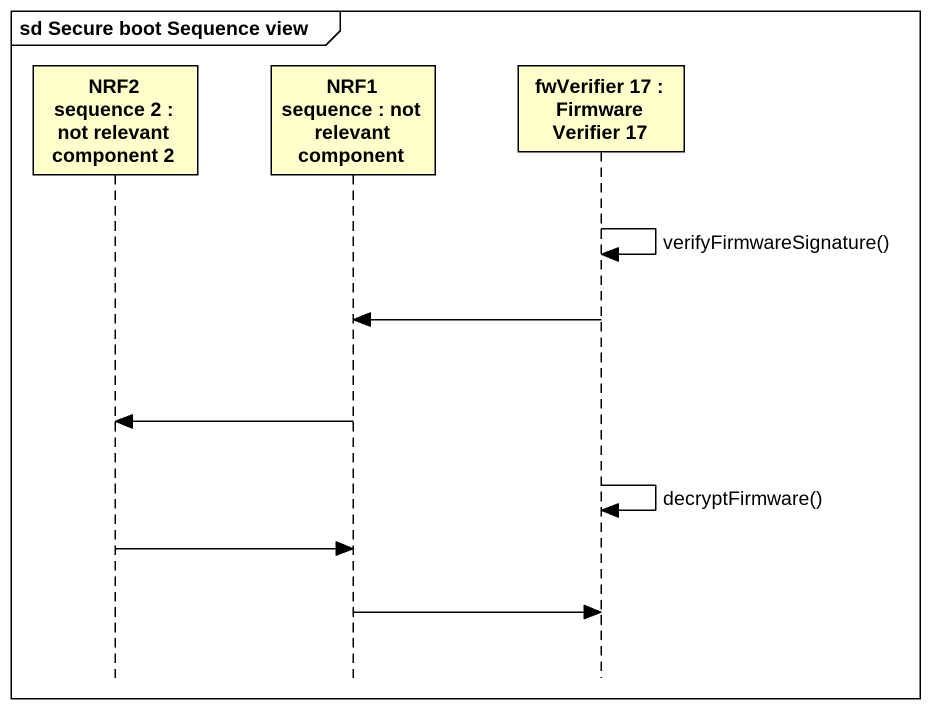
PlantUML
@startuml
mainframe sd Secure boot Sequence view
hide footbox
participant "NRF2 sequence 2 : not relevant component 2" as NRF2_sequence_2
participant "NRF1 sequence : not relevant component" as NRF1_sequence
participant "fwVerifier 17 : Firmware Verifier 17" as fwVerifier_17

fwVerifier_17 -> fwVerifier_17 : verifyFirmwareSignature()
fwVerifier_17 -> NRF1_sequence
NRF1_sequence -> NRF2_sequence_2
fwVerifier_17 -> fwVerifier_17 : decryptFirmware()
NRF2_sequence_2 -> NRF1_sequence
NRF1_sequence -> fwVerifier_17
@enduml
